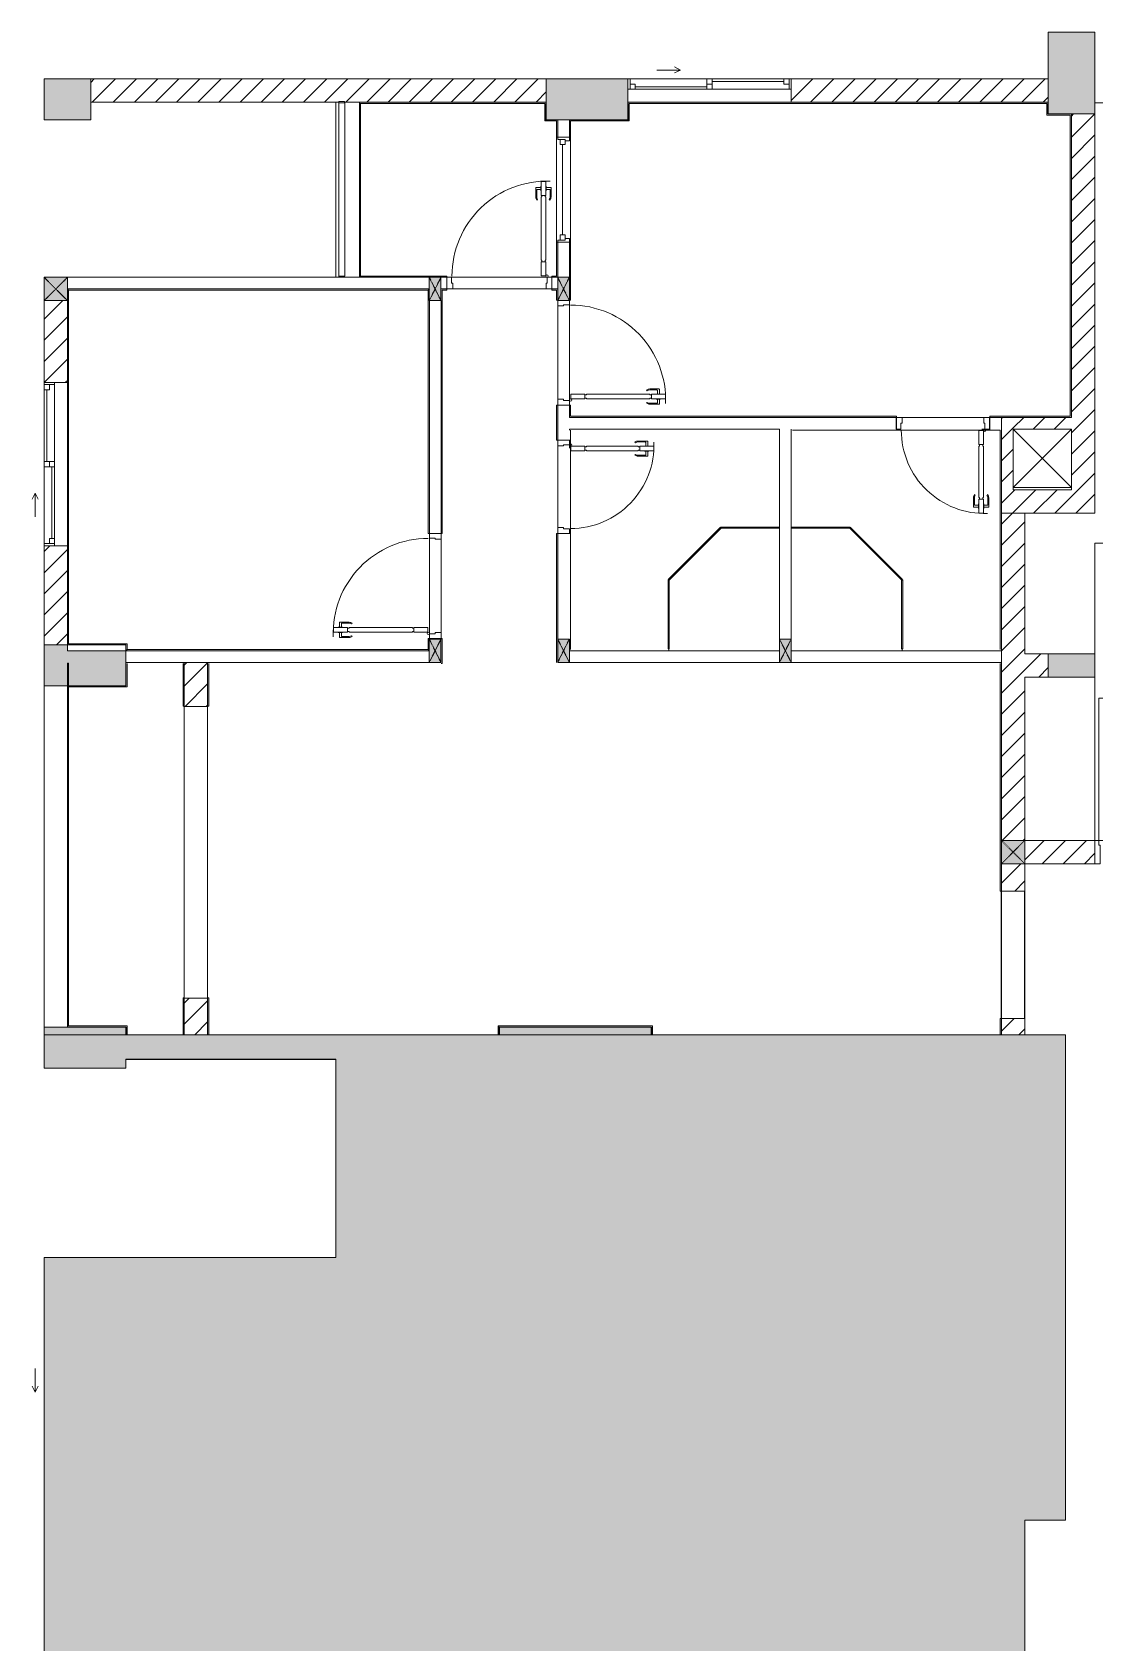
# Model space of a CAD drawing. Header units: millimetres. Extents: x 31444 to 224909, y 392 to 78637.
# Drawn here: x 131106 to 140207, y 64837 to 78637 of the extents above; entities that cross this region are included whole.
import ezdxf

# ---------------------------------------------------------------- set-up
doc = ezdxf.new("R2010")
doc.units = ezdxf.units.MM
doc.linetypes.add('IMPORT-Dash _2_', pattern=[6, 3, -3])
for name, color, linetype, lineweight in [('0-2', 130, 'Continuous', 9), ('A-DETL-GENF-6', 20, 'Continuous', 9), ('A-DETL-GENF-7', 130, 'Continuous', 9), ('A-DETL-THIN-3', 151, 'Continuous', 9), ('A-DOOR-2', 130, 'Continuous', 9), ('A-DOOR-FRAM-2', 130, 'Continuous', 9), ('A-FLOR-1', 130, 'Continuous', 9), ('A-FLOR-HRAL-5', 130, 'Continuous', 9), ('A-GLAZ-6', 130, 'Continuous', 9), ('A-GLAZ-CURT-4', 130, 'Continuous', 9), ('A-WALL-1', 130, 'Continuous', 9), ('A-WALL-PATT-3', 130, 'Continuous', 9), ('A_1404_dwg-1', 130, 'Continuous', 9), ('I-WALL', 130, 'Continuous', 9), ('I-WALL-1', 130, 'Continuous', 9), ('S-COLS-1', 130, 'Continuous', 9), ('S-COLS-11', 130, 'IMPORT-Dash _2_', 9), ('S-COLS-2', 130, 'Continuous', 9), ('S-COLS-4', 130, 'Continuous', 9), ('S-COLS-HDLN-2', 130, 'IMPORT-Dash _2_', 9)]:
    doc.layers.add(name, color=color, linetype=linetype, lineweight=lineweight)
pattern_1 = [(45, (0, 0), (-90.50967, 90.50967), [])]

# ---------------------------------------------------------------- blocks, each defined once
blk = doc.blocks.new('A_1404_dwg_NCV_TKTC_KET CAU_rvt-1-TKTC_MB HOÀN THIỆN SÀN TẦNG 3-4-4819833-KeyPlan-CH3')
at = {"layer": 'S-COLS-1'}
for points in [[(42443, 77937), (42653, 77937), (42653, 78637), (42253, 78637), (42253, 77937)], [(33653, 77887), (34053, 77887), (34053, 78237), (33653, 78237), (33653, 78037)], [(37953, 77887), (38653, 77887), (38653, 78237), (37953, 78237), (37953, 78027)], [(34353, 73037), (34353, 73337), (33853, 73337), (33848, 73387), (33653, 73387), (33653, 73037), (33853, 73037), (33853, 73232), (33863, 73232), (33863, 73037), (34104, 73037)], [(42403, 73112), (42653, 73112), (42653, 73312), (42253, 73312), (42253, 73112), (42401, 73112)], [(33653, 70045), (34353, 70047), (34353, 70112), (33653, 70112)], [(37553, 70045), (38853, 70047), (38853, 70112), (37553, 70112), (37553, 70047)]]:
    blk.add_hatch(color=256, dxfattribs=at).paths.add_polyline_path(points)
at = {"layer": 'A-FLOR-1'}
for p, q in [((36152, 78037), (36152, 76537)), ((42653, 78033), (45953, 78033)), ((42453, 74737), (41953, 74737)), ((42653, 73112), (42653, 71712)), ((34353, 69835), (36152, 69835))]:
    blk.add_line(p, q, dxfattribs=at)
at = {"layer": 'A-FLOR-1', "flags": 128}
blk.add_lwpolyline([(44403, 74259), (42653, 74259), (42653, 73312)], dxfattribs=at)
at = {"layer": 'S-COLS-2'}
for p, q in [((38853, 70045), (38853, 70112)), ((34353, 69762), (34353, 69837))]:
    blk.add_line(p, q, dxfattribs=at)
at = {"layer": 'S-COLS-2', "flags": 128}
for points in [[(42453, 77937), (42653, 77937), (42653, 78637), (42253, 78637), (42253, 78037)], [(38653, 78237), (37953, 78237), (37953, 77887)], [(33853, 73387), (33653, 73387), (33653, 73037), (33853, 73037)], [(33853, 70112), (33653, 70112), (33653, 70045)]]:
    blk.add_lwpolyline(points, dxfattribs=at)
for points in [[(33653, 78237), (33653, 77887), (34053, 77887), (34053, 78237)], [(42253, 73312), (42253, 73112), (42653, 73112), (42653, 73312)]]:
    blk.add_lwpolyline(points, close=True, dxfattribs=at)
blk = doc.blocks.new('A_1404_dwg_DOOR_CW_01 CANH MO-PANEL KINH - DIW_01-900x2200-CỬA GỖ VÂN LAMINATE-V102-TKTC_MB HOÀN THIỆN SÀN TẦNG 3-4-4819911-KeyPlan-CH3')
at = {"layer": 'A-DETL-GENF-7'}
for p, q in [((38814, 75572), (38818, 75565)), ((38840, 75580), (38919, 75580)), ((38902, 75572), (38840, 75572)), ((38906, 75537), (38906, 75568)), ((38906, 75493), (38906, 75462)), ((38923, 75537), (38923, 75576)), ((38923, 75493), (38923, 75454)), ((38814, 75458), (38818, 75465)), ((38902, 75458), (38840, 75458)), ((38840, 75450), (38919, 75450))]:
    blk.add_line(p, q, dxfattribs=at)
at = {"layer": 'A-DETL-GENF-7', "flags": 128}
for points in [[(38285, 75535), (38285, 75495), (38165, 75495), (38165, 75535)], [(38299, 75529), (38299, 75535), (38841, 75535), (38841, 75529), (38855, 75529), (38855, 75501), (38841, 75501), (38841, 75495), (38299, 75495), (38299, 75501), (38285, 75501), (38285, 75529)], [(38975, 75495), (38975, 75535), (38855, 75535), (38855, 75495)], [(38895, 75537), (38895, 75535), (38934, 75535), (38934, 75537)], [(38895, 75493), (38895, 75495), (38934, 75495), (38934, 75493)]]:
    blk.add_lwpolyline(points, close=True, dxfattribs=at)
at = {"layer": 'A-DETL-GENF-7'}
blk.add_circle((38163, 75485), 10, dxfattribs=at)
for centre, radius, start, end in [((38163, 75485), 814, 358, 90), ((38840, 75535), 45, 90, 125), ((38840, 75535), 37, 90, 125), ((38902, 75568), 4, 0, 90), ((38919, 75576), 4, 0, 90), ((38840, 75495), 45, 235, 270), ((38840, 75495), 37, 235, 270), ((38902, 75462), 4, 270, 0), ((38919, 75454), 4, 270, 0)]:
    blk.add_arc(centre, radius, start, end, dxfattribs=at)
at = {"layer": 'A-DOOR-2'}
blk.add_line((38153, 75485), (38153, 75510), dxfattribs=at)
at = {"layer": 'A-DOOR-2', "flags": 128}
blk.add_lwpolyline([(38153, 76337), (38153, 76302), (38103, 76302), (38103, 76292), (38053, 76292), (38053, 76337)], dxfattribs=at)
blk.add_lwpolyline([(38053, 75492), (38103, 75492), (38103, 75482), (38153, 75482), (38153, 75442), (38053, 75442)], close=True, dxfattribs=at)
blk = doc.blocks.new('A_1404_dwg_DOOR_CW_01 CANH MO-PANEL KINH - DIG_02-800x2200-CỬA NHÔM KÍNH-V57-TKTC_MB HOÀN THIỆN SÀN TẦNG 3-4-4819848-KeyPlan-CH3')
at = {"layer": 'A-DETL-GENF-7'}
for p, q in [((112414, 58419), (112418, 58413)), ((112440, 58427), (112519, 58427)), ((112502, 58419), (112440, 58419)), ((112506, 58384), (112506, 58415)), ((112523, 58384), (112523, 58423)), ((112414, 58305), (112418, 58312)), ((112502, 58305), (112440, 58305)), ((112440, 58297), (112519, 58297)), ((112506, 58340), (112506, 58309)), ((112523, 58340), (112523, 58301))]:
    blk.add_line(p, q, dxfattribs=at)
at = {"layer": 'A-DETL-GENF-7', "flags": 128}
for points in [[(111985, 58342), (111985, 58382), (111865, 58382), (111865, 58342)], [(111999, 58348), (111999, 58342), (112441, 58342), (112441, 58348), (112455, 58348), (112455, 58376), (112441, 58376), (112441, 58382), (111999, 58382), (111999, 58376), (111985, 58376), (111985, 58348)], [(112575, 58382), (112575, 58342), (112455, 58342), (112455, 58382)], [(112495, 58384), (112495, 58382), (112534, 58382), (112534, 58384)], [(112495, 58340), (112495, 58342), (112534, 58342), (112534, 58340)]]:
    blk.add_lwpolyline(points, close=True, dxfattribs=at)
at = {"layer": 'A-DETL-GENF-7'}
blk.add_circle((111863, 58392), 10, dxfattribs=at)
for centre, radius, start, end in [((111863, 58392), 714, 270, 2), ((112440, 58382), 45, 90, 125), ((112440, 58382), 37, 90, 125), ((112502, 58415), 4, 0, 90), ((112519, 58423), 4, 0, 90), ((112440, 58342), 45, 235, 270), ((112440, 58342), 37, 235, 270), ((112502, 58309), 4, 270, 0), ((112519, 58301), 4, 270, 0)]:
    blk.add_arc(centre, radius, start, end, dxfattribs=at)
at = {"layer": 'A-DOOR-2'}
blk.add_line((111853, 58392), (111853, 58367), dxfattribs=at)
at = {"layer": 'A-DOOR-2', "flags": 128}
for points in [[(111753, 58435), (111753, 58385), (111803, 58385), (111803, 58395), (111853, 58395), (111853, 58435)], [(111753, 57685), (111753, 57635), (111853, 57635), (111853, 57675), (111803, 57675), (111803, 57685)]]:
    blk.add_lwpolyline(points, close=True, dxfattribs=at)
blk = doc.blocks.new('A_1404_dwg_DOOR_CW_01 CANH MO-PANEL KINH - DIW_01-900x2200-CỬA GỖ VÂN LAMINATE-553393-TKTC_MB HOÀN THIỆN SÀN TẦNG 3-4-4819840-KeyPlan-CH3')
at = {"layer": 'A-DETL-GENF-7'}
for p, q in [((46582, 38482), (46582, 38521)), ((46666, 38525), (46586, 38525)), ((46599, 38482), (46599, 38513)), ((46603, 38517), (46666, 38517)), ((46691, 38517), (46687, 38511)), ((46582, 38438), (46582, 38399)), ((46666, 38395), (46586, 38395)), ((46599, 38438), (46599, 38407)), ((46603, 38403), (46666, 38403)), ((46691, 38404), (46687, 38410))]:
    blk.add_line(p, q, dxfattribs=at)
at = {"layer": 'A-DETL-GENF-7', "flags": 128}
for points in [[(46531, 38440), (46531, 38480), (46651, 38480), (46651, 38440)], [(46610, 38482), (46610, 38480), (46571, 38480), (46571, 38482)], [(46610, 38438), (46610, 38440), (46571, 38440), (46571, 38438)], [(47207, 38474), (47207, 38480), (46665, 38480), (46665, 38474), (46651, 38474), (46651, 38446), (46665, 38446), (46665, 38440), (47207, 38440), (47207, 38446), (47221, 38446), (47221, 38474)], [(47221, 38480), (47221, 38440), (47341, 38440), (47341, 38480)]]:
    blk.add_lwpolyline(points, close=True, dxfattribs=at)
at = {"layer": 'A-DETL-GENF-7'}
blk.add_circle((47343, 38430), 10, dxfattribs=at)
for centre, radius, start, end in [((47343, 38430), 814, 90, 182), ((46586, 38521), 4, 90, 180), ((46603, 38513), 4, 90, 180), ((46666, 38480), 45, 55, 90), ((46666, 38480), 37, 55, 90), ((46586, 38399), 4, 180, 270), ((46603, 38407), 4, 180, 270), ((46666, 38440), 37, 270, 305), ((46666, 38440), 45, 270, 305)]:
    blk.add_arc(centre, radius, start, end, dxfattribs=at)
at = {"layer": 'A-DOOR-2'}
blk.add_line((47353, 38430), (47353, 38455), dxfattribs=at)
at = {"layer": 'A-DOOR-2', "flags": 128}
for points in [[(47453, 39237), (47453, 39287), (47353, 39287), (47353, 39247), (47403, 39247), (47403, 39237)], [(47453, 38387), (47453, 38437), (47403, 38437), (47403, 38427), (47353, 38427), (47353, 38387)]]:
    blk.add_lwpolyline(points, close=True, dxfattribs=at)
blk = doc.blocks.new('A_1404_dwg_M_Fixed - 900 x 1400-901190-TKTC_MB HOÀN THIỆN SÀN TẦNG 3-4-4819850-KeyPlan-CH3')
at = {"layer": 'A-GLAZ-6'}
blk.add_line((111794, 60598), (111794, 61372), dxfattribs=at)
at = {"layer": 'A-GLAZ-6', "flags": 128}
for points in [[(111772, 61416), (111772, 61372), (111816, 61372), (111816, 61416), (111753, 61416), (111753, 61434)], [(111816, 61403), (111853, 61403), (111853, 61435)], [(111753, 60535), (111753, 60554), (111816, 60554), (111816, 60598), (111772, 60598), (111772, 60554)], [(111816, 60567), (111853, 60567), (111853, 60535)]]:
    blk.add_lwpolyline(points, dxfattribs=at)
blk = doc.blocks.new('A_1404_dwg_Railing - 50 x 10mm-901205-TKTC_MB HOÀN THIỆN SÀN TẦNG 3-4-4819861-KeyPlan-CH3')
at = {"layer": 'A-FLOR-HRAL-5', "flags": 128}
blk.add_lwpolyline([(107527, 61567), (107477, 61567), (107477, 61557), (107527, 61557)], close=True, dxfattribs=at)
blk = doc.blocks.new('A_1404_dwg_Railing - Railing-942457-TKTC_MB HOÀN THIỆN SÀN TẦNG 3-4-4819912-KeyPlan-CH3')
at = {"layer": 'A-FLOR-HRAL-5'}
for p, q in [((36178, 78032), (36178, 76547)), ((36228, 76547), (36228, 78032))]:
    blk.add_line(p, q, dxfattribs=at)
for p in [(-71300, 16475), (-71300, 14980)]:
    blk.add_blockref('A_1404_dwg_Railing - 50 x 10mm-901205-TKTC_MB HOÀN THIỆN SÀN TẦNG 3-4-4819861-KeyPlan-CH3', p)
blk = doc.blocks.new('A_1404_dwg_System Panel - Glazed-901210-TKTC_MB HOÀN THIỆN SÀN TẦNG 3-4-4819895-KeyPlan-CH3')
at = {"layer": 'A-GLAZ-CURT-4'}
blk.add_hatch(color=256, dxfattribs=at).paths.add_polyline_path([(39008, 48549), (39003, 49140), (38998, 49140), (38999, 48549)])
blk.add_line((39008, 48549), (39008, 49138), dxfattribs=at)
at = {"layer": 'A-GLAZ-CURT-4', "flags": 128}
blk.add_lwpolyline([(38998, 49140), (38998, 48549), (39008, 48549)], dxfattribs=at)
blk = doc.blocks.new('A_1404_dwg_System Panel - Glazed-901211-TKTC_MB HOÀN THIỆN SÀN TẦNG 3-4-4819896-KeyPlan-CH3')
at = {"layer": 'A-GLAZ-CURT-4'}
blk.add_hatch(color=256, dxfattribs=at).paths.add_polyline_path([(39008, 49138), (39450, 49587), (39447, 49591), (39003, 49140), (39008, 49140)])
blk.add_line((39006, 49136), (39452, 49582), dxfattribs=at)
at = {"layer": 'A-GLAZ-CURT-4', "flags": 128}
blk.add_lwpolyline([(39447, 49591), (38999, 49143), (39006, 49136)], dxfattribs=at)
blk = doc.blocks.new('A_1404_dwg_System Panel - Glazed-901212-TKTC_MB HOÀN THIỆN SÀN TẦNG 3-4-4819897-KeyPlan-CH3')
at = {"layer": 'A-GLAZ-CURT-4'}
blk.add_hatch(color=256, dxfattribs=at).paths.add_polyline_path([(39454, 49582), (39953, 49582), (39953, 49592), (39450, 49587), (39452, 49582)])
at = {"layer": 'A-GLAZ-CURT-4', "flags": 128}
blk.add_lwpolyline([(39450, 49582), (39953, 49582), (39953, 49592), (39450, 49592)], close=True, dxfattribs=at)
blk = doc.blocks.new('A_1404_dwg_G1_SOF - BO TRU - 100x200-745959-TKTC_MB HOÀN THIỆN SÀN TẦNG 3-4-4819847-KeyPlan-CH3')
at = {"layer": 'S-COLS-1'}
blk.add_hatch(color=256, dxfattribs=at).paths.add_polyline_path([(111053, 40037), (111053, 40237), (110953, 40237), (110953, 40037)])
at = {"layer": 'S-COLS-1', "flags": 128}
blk.add_lwpolyline([(110953, 40037), (111053, 40037), (111053, 40237), (110953, 40237)], close=True, dxfattribs=at)
at = {"layer": 'S-COLS-HDLN-2'}
for p, q in [((110953, 40037), (111053, 40237)), ((111053, 40037), (110953, 40237))]:
    blk.add_line(p, q, dxfattribs=at)
blk = doc.blocks.new('A_1404_dwg_DOOR_CW_01 CANH MO-PANEL KINH - DIG_01-900x2200-CỬA NHÔM KÍNH-901215-TKTC_MB HOÀN THIỆN SÀN TẦNG 3-4-4819898-KeyPlan-CH3')
at = {"layer": 'A-DETL-GENF-7'}
for p, q in [((37865, 52424), (37865, 52503)), ((37908, 52507), (37869, 52507)), ((37873, 52486), (37873, 52424)), ((37908, 52490), (37877, 52490)), ((37952, 52507), (37991, 52507)), ((37952, 52490), (37983, 52490)), ((37987, 52486), (37987, 52424)), ((37995, 52424), (37995, 52503)), ((37873, 52398), (37879, 52403)), ((37986, 52398), (37980, 52403))]:
    blk.add_line(p, q, dxfattribs=at)
at = {"layer": 'A-DETL-GENF-7', "flags": 128}
for points in [[(37908, 52479), (37910, 52479), (37910, 52519), (37908, 52519)], [(37950, 52559), (37910, 52559), (37910, 52439), (37950, 52439)], [(37952, 52479), (37950, 52479), (37950, 52519), (37952, 52519)], [(37916, 51883), (37910, 51883), (37910, 52425), (37916, 52425), (37916, 52439), (37944, 52439), (37944, 52425), (37950, 52425), (37950, 51883), (37944, 51883), (37944, 51869), (37916, 51869)], [(37910, 51869), (37950, 51869), (37950, 51749), (37910, 51749)]]:
    blk.add_lwpolyline(points, close=True, dxfattribs=at)
at = {"layer": 'A-DETL-GENF-7'}
blk.add_circle((37960, 51747), 10, dxfattribs=at)
for centre, radius, start, end in [((37960, 51747), 814, 88, 180), ((37869, 52503), 4, 90, 180), ((37877, 52486), 4, 90, 180), ((37983, 52486), 4, 0, 90), ((37991, 52503), 4, 0, 90), ((37910, 52424), 45, 180, 215), ((37910, 52424), 37, 180, 215), ((37950, 52424), 37, 325, 0), ((37950, 52424), 45, 325, 0)]:
    blk.add_arc(centre, radius, start, end, dxfattribs=at)
at = {"layer": 'A-DOOR-2'}
blk.add_line((37960, 51737), (37935, 51737), dxfattribs=at)
at = {"layer": 'A-DOOR-2', "flags": 128}
for points in [[(37103, 51637), (37103, 51737), (37143, 51737), (37143, 51687), (37153, 51687), (37153, 51637)], [(37953, 51637), (37953, 51687), (37963, 51687), (37963, 51737), (38003, 51737), (38003, 51637)]]:
    blk.add_lwpolyline(points, close=True, dxfattribs=at)
blk = doc.blocks.new('A_1404_dwg_System Panel - Glazed-901217-TKTC_MB HOÀN THIỆN SÀN TẦNG 3-4-4819899-KeyPlan-CH3')
at = {"layer": 'A-GLAZ-CURT-4'}
blk.add_hatch(color=256, dxfattribs=at).paths.add_polyline_path([(40555, 49582), (40551, 49592), (40053, 49592), (40053, 49582), (40553, 49582)])
at = {"layer": 'A-GLAZ-CURT-4', "flags": 128}
blk.add_lwpolyline([(40555, 49592), (40053, 49592), (40053, 49582), (40553, 49582)], dxfattribs=at)
blk = doc.blocks.new('A_1404_dwg_System Panel - Glazed-901218-TKTC_MB HOÀN THIỆN SÀN TẦNG 3-4-4819900-KeyPlan-CH3')
at = {"layer": 'A-GLAZ-CURT-4'}
blk.add_hatch(color=256, dxfattribs=at).paths.add_polyline_path([(40998, 48549), (41008, 48549), (41003, 49140), (40998, 49136)])
blk.add_line((41008, 48549), (41008, 49140), dxfattribs=at)
at = {"layer": 'A-GLAZ-CURT-4', "flags": 128}
blk.add_lwpolyline([(40998, 49138), (40998, 48549), (41008, 48549)], dxfattribs=at)
blk = doc.blocks.new('A_1404_dwg_System Panel - Glazed-901219-TKTC_MB HOÀN THIỆN SÀN TẦNG 3-4-4819901-KeyPlan-CH3')
at = {"layer": 'A-GLAZ-CURT-4'}
blk.add_hatch(color=256, dxfattribs=at).paths.add_polyline_path([(40998, 49138), (41003, 49140), (41006, 49143), (40555, 49587), (40555, 49580), (40677, 49458)])
at = {"layer": 'A-GLAZ-CURT-4', "flags": 128}
blk.add_lwpolyline([(41006, 49143), (40558, 49591), (40551, 49584), (40999, 49136)], close=True, dxfattribs=at)
blk = doc.blocks.new('A_1404_dwg_Railing - Railing-910893-TKTC_MB HOÀN THIỆN SÀN TẦNG 3-4-4819922-KeyPlan-CH3')
at = {"layer": 'A-FLOR-HRAL-5'}
for p, q in [((33853, 76427), (33853, 76437)), ((34363, 73347), (34363, 73387))]:
    blk.add_line(p, q, dxfattribs=at)
at = {"layer": 'A-FLOR-HRAL-5', "flags": 128}
for points in [[(33853, 76437), (33863, 76427), (36943, 76427)], [(36953, 76437), (36943, 76427), (36943, 74343), (36953, 74343)], [(36942, 73347), (36942, 73443), (36952, 73443), (36952, 73337), (36942, 73347), (34363, 73347), (34353, 73337), (34353, 73387)]]:
    blk.add_lwpolyline(points, dxfattribs=at)
blk = doc.blocks.new('A_1404_dwg_NCV_TKTC_TANG 3 - 4_rvt-1-TKTC_MB HOÀN THIỆN SÀN TẦNG 3-4-4819943-KeyPlan-CH3')
at = {"layer": 'A-WALL-PATT-3'}
for points in [[(37943, 78027), (37953, 78027), (37953, 78037), (36353, 78035), (36353, 78027), (36368, 78027)], [(37943, 77887), (37953, 77887), (37953, 78027), (37943, 78027)], [(41853, 78027), (42253, 78027), (42253, 78037), (38653, 78037), (38653, 78027), (41753, 78027)], [(38663, 77877), (38663, 78027), (38653, 78027), (38653, 77877)], [(42253, 77937), (42253, 78027), (42243, 78027), (42243, 77937)], [(38043, 77877), (38043, 77887), (37943, 77887), (37943, 77877), (37953, 77877)], [(38163, 77877), (38653, 77877), (38653, 77887), (38153, 77887), (38153, 77877)], [(42443, 77927), (42443, 77937), (42243, 77937), (42243, 77927), (42253, 77927)], [(42453, 75347), (42453, 77937), (42443, 77937), (42443, 75347)], [(34353, 73387), (34363, 73387), (34363, 73397), (33863, 73397), (33863, 73387)], [(34353, 73027), (34363, 73027), (34363, 73227), (34353, 73227), (34353, 73037)], [(33863, 73027), (34353, 73027), (34353, 73037), (33863, 73037)], [(34363, 70112), (34363, 70122), (33853, 70122), (33853, 70112), (34353, 70112)], [(34353, 70047), (34363, 70047), (34363, 70112), (34353, 70112)], [(37553, 70047), (37553, 70047), (37553, 70122), (37543, 70122), (37543, 70047), (37553, 70047)], [(38853, 70112), (38863, 70112), (38863, 70122), (37553, 70122), (37553, 70112), (38077, 70112)], [(38853, 70045), (38863, 70047), (38863, 70112), (38853, 70112), (38853, 70047)], [(34843, 70045), (34843, 70047), (34363, 70045)]]:
    blk.add_hatch(color=256, dxfattribs=at).paths.add_polyline_path(points)
h = blk.add_hatch(color=256, dxfattribs=at)
h.paths.add_polyline_path([(38053, 76547), (38053, 76837), (38043, 76837), (38043, 76547)])
h.paths.add_polyline_path([(38053, 77737), (38053, 77887), (38043, 77887), (38043, 77737)])
h = blk.add_hatch(color=256, dxfattribs=at)
h.paths.add_polyline_path([(38153, 75347), (38163, 75347), (38163, 75442), (38153, 75442)])
h.paths.add_polyline_path([(38163, 76342), (38163, 76837), (38153, 76837), (38153, 76342)])
h.paths.add_polyline_path([(38153, 77737), (38163, 77741), (38163, 77877), (38153, 77877), (38153, 77741)])
h = blk.add_hatch(color=256, dxfattribs=at)
h.paths.add_polyline_path([(38003, 76537), (38053, 76537), (38053, 76547), (38003, 76547)])
h.paths.add_polyline_path([(36353, 76537), (37103, 76537), (37103, 76547), (36353, 76547)])
h = blk.add_hatch(color=256, dxfattribs=at)
h.paths.add_polyline_path([(33853, 73387), (33863, 73387), (33863, 74235), (33853, 74235), (33853, 73397)])
h.paths.add_polyline_path([(33853, 75635), (33863, 75635), (33863, 76427), (33853, 76427), (33853, 76337)])
h = blk.add_hatch(color=256, dxfattribs=at)
h.paths.add_polyline_path([(37063, 73227), (37063, 73443), (37053, 73443), (37053, 73227)])
h.paths.add_polyline_path([(37063, 74343), (37063, 76437), (37053, 76437), (37053, 74343)])
h = blk.add_hatch(color=256, dxfattribs=at)
h.paths.add_polyline_path([(38003, 76427), (38043, 76427), (38043, 76437), (38003, 76437)])
h.paths.add_polyline_path([(37063, 76427), (37103, 76427), (37103, 76437), (37063, 76437)])
h = blk.add_hatch(color=256, dxfattribs=at)
h.paths.add_polyline_path([(38043, 73237), (38053, 73237), (38053, 74342), (38043, 74342), (38043, 73437)])
h.paths.add_polyline_path([(38053, 75142), (38053, 75442), (38043, 75442), (38043, 75142)])
h.paths.add_polyline_path([(38053, 76342), (38053, 76437), (38043, 76437), (38043, 76342)])
h = blk.add_hatch(color=256, dxfattribs=at)
h.paths.add_polyline_path([(41953, 75337), (42453, 75337), (42453, 75347), (41753, 75347), (41753, 75337), (41853, 75337)])
h.paths.add_polyline_path([(40053, 75337), (40953, 75337), (40953, 75347), (38153, 75347), (38153, 75337), (39410, 75337)])
h = blk.add_hatch(color=256, dxfattribs=at)
h.paths.add_polyline_path([(34853, 70045), (34853, 70362), (34843, 70360), (34843, 70045), (34852, 70045)])
h.paths.add_polyline_path([(34853, 72862), (34853, 73227), (34843, 73227), (34843, 72862)])
h = blk.add_hatch(color=256, dxfattribs=at)
h.paths.add_polyline_path([(35053, 70047), (35063, 70047), (35063, 70362), (35053, 70360)])
h.paths.add_polyline_path([(35063, 72862), (35063, 73227), (35053, 73227), (35053, 72862)])
h = blk.add_hatch(color=256, dxfattribs=at)
h.paths.add_polyline_path([(41853, 70045), (41853, 70187), (41843, 70187), (41843, 70045), (41852, 70045)])
h.paths.add_polyline_path([(41852, 71277), (41853, 71277), (41851, 73237), (41843, 73237), (41843, 71277)])
at = {"layer": 'A-FLOR-1'}
for p, q in [((37953, 76437), (37153, 76437)), ((38053, 75492), (38053, 76292)), ((38153, 76302), (38153, 75482)), ((41003, 75337), (41703, 75337)), ((38053, 74392), (38053, 75092)), ((39452, 74387), (39953, 74387)), ((40053, 74387), (40553, 74387)), ((36953, 73483), (36953, 74303)), ((37053, 74293), (37053, 73493)), ((39003, 73337), (39003, 73354)), ((41003, 73354), (41003, 73337)), ((34353, 73237), (34353, 73227)), ((34853, 73227), (34853, 73237)), ((35053, 73237), (35053, 73227)), ((41852, 71277), (41852, 70187)), ((34853, 70360), (35053, 70360))]:
    blk.add_line(p, q, dxfattribs=at)
at = {"layer": 'A-FLOR-1', "flags": 128}
for points in [[(33853, 73387), (33853, 73337), (34353, 73337)], [(34853, 70362), (34853, 72860), (34853, 72862)], [(35053, 72862), (35053, 70362), (35053, 72860), (34853, 72860)]]:
    blk.add_lwpolyline(points, dxfattribs=at)
blk.add_lwpolyline([(42052, 71277), (42052, 70187), (41853, 70187), (41853, 71277)], close=True, dxfattribs=at)
at = {"layer": 'A-WALL-1'}
for p, q in [((36228, 78037), (36353, 78037)), ((36353, 78027), (36353, 76547)), ((38053, 77887), (38053, 77737)), ((38153, 77737), (38153, 77877)), ((38053, 77737), (38153, 77737)), ((38153, 76837), (38053, 76837)), ((38053, 76837), (38053, 76547)), ((38153, 76537), (38153, 76837)), ((33853, 76537), (33853, 76437)), ((36178, 76537), (33853, 76537)), ((36953, 76537), (36228, 76537)), ((37103, 76537), (37053, 76537)), ((37103, 76437), (37103, 76537)), ((37143, 76537), (37963, 76537)), ((38003, 76537), (38003, 76437)), ((38053, 76537), (38003, 76537)), ((38053, 76547), (38053, 76537)), ((33853, 76437), (36953, 76437)), ((36953, 76337), (36953, 74343)), ((37053, 76437), (37063, 76437)), ((37053, 74343), (37053, 76337)), ((37063, 76437), (37103, 76437)), ((37953, 76437), (37153, 76437)), ((38003, 76437), (38043, 76437)), ((38043, 76437), (38053, 76437)), ((38053, 75492), (38053, 76292)), ((38153, 76302), (38153, 75482)), ((38153, 75442), (38053, 75442)), ((38053, 75442), (38053, 75142)), ((38153, 75347), (38153, 75442)), ((40953, 75337), (40053, 75337)), ((40053, 74397), (40053, 75237)), ((40953, 75237), (40953, 75337)), ((41003, 75337), (41703, 75337)), ((41753, 75337), (41753, 75237)), ((41853, 75337), (41753, 75337)), ((41853, 75237), (41853, 75337)), ((38053, 75142), (38153, 75142)), ((38053, 74392), (38053, 75092)), ((39953, 74397), (39953, 74387)), ((39953, 74387), (39953, 73437)), ((40053, 74387), (40053, 74397)), ((40053, 73437), (40053, 74387)), ((36953, 74343), (37053, 74343)), ((36953, 73483), (36953, 74303)), ((37053, 74293), (37053, 73493)), ((38153, 74342), (38053, 74342)), ((38053, 74342), (38053, 73437)), ((37053, 73443), (36953, 73443)), ((36953, 73443), (36953, 73437)), ((37053, 73437), (37053, 73443)), ((39953, 73337), (38153, 73337)), ((38153, 73237), (39953, 73237))]:
    blk.add_line(p, q, dxfattribs=at)
at = {"layer": 'A-WALL-1', "flags": 128}
for points in [[(36153, 76537), (36153, 78037), (36178, 78037)], [(38153, 77877), (38153, 77887), (38053, 77887)], [(40053, 75337), (38153, 75337), (38153, 75347)], [(38153, 75227), (38153, 75237), (39953, 75237), (39953, 74397)], [(36953, 73337), (34353, 73337), (34353, 73237), (36953, 73237)], [(40053, 73237), (41853, 73237), (41853, 73337), (40053, 73337)]]:
    blk.add_lwpolyline(points, dxfattribs=at)
at = {"layer": 'I-WALL'}
for p, q in [((36363, 78027), (36363, 76547)), ((38053, 77737), (38053, 77887)), ((38153, 77877), (38153, 77737)), ((38043, 76837), (38043, 77737)), ((38163, 77737), (38163, 76837)), ((38053, 76547), (38053, 76837)), ((38153, 76837), (38153, 76537)), ((37053, 76537), (37103, 76537)), ((38003, 76537), (38053, 76537)), ((37053, 76337), (37053, 74343)), ((37103, 76437), (37063, 76437)), ((38043, 76437), (38003, 76437)), ((33853, 74235), (33853, 75635)), ((33863, 75635), (33863, 74235)), ((38053, 75142), (38053, 75442)), ((38153, 75442), (38153, 75347)), ((40053, 75337), (40953, 75337)), ((41753, 75227), (40953, 75227)), ((41753, 75337), (41853, 75337)), ((38163, 75142), (38163, 74342)), ((38053, 73437), (38053, 74342)), ((37053, 73443), (37053, 73437)), ((33863, 73027), (33863, 70122))]:
    blk.add_line(p, q, dxfattribs=at)
at = {"layer": 'I-WALL', "flags": 128}
blk.add_lwpolyline([(33853, 70122), (33853, 73232), (33863, 73232), (33863, 73037)], dxfattribs=at)
at = {"layer": 'I-WALL-1'}
for p, q in [((38053, 76537), (38053, 76547)), ((33853, 76427), (33853, 76337)), ((37063, 76437), (37053, 76437)), ((38053, 76437), (38043, 76437)), ((40053, 75237), (40053, 75227)), ((38153, 73337), (38163, 73337))]:
    blk.add_line(p, q, dxfattribs=at)
at = {"layer": 'I-WALL-1', "flags": 128}
for points in [[(38053, 77887), (38043, 77887), (37953, 77887), (37953, 78027), (37953, 78037), (36353, 78037), (36353, 78027), (37943, 78027), (37943, 77887), (37943, 77877), (38043, 77877), (38043, 77737), (38053, 77737)], [(41853, 75337), (42453, 75337), (42453, 75347), (42453, 77937), (42443, 77937), (42253, 77937), (42253, 78027), (42253, 78037), (38653, 78037), (38653, 78027), (38653, 77887), (38153, 77887), (38153, 77877)], [(38153, 77737), (38163, 77737), (38163, 77877), (38653, 77877), (38663, 77877), (38663, 78027), (42243, 78027), (42243, 77937), (42243, 77927), (42443, 77927), (42443, 75347), (41753, 75347), (41753, 75337)], [(38053, 76837), (38043, 76837), (38043, 76547), (38003, 76547), (38003, 76537)], [(38153, 76342), (38163, 76342), (38163, 76837), (38153, 76837)], [(37103, 76537), (37103, 76547), (36353, 76547), (36353, 76537), (36953, 76537)], [(33853, 76337), (33853, 75635), (33863, 75635), (33863, 76427)], [(37053, 74343), (37063, 74343), (37063, 76427), (37103, 76427), (37103, 76437)], [(38003, 76437), (38003, 76427), (38043, 76427), (38043, 76342), (38053, 76342)], [(38053, 75442), (38043, 75442), (38043, 75142), (38053, 75142)], [(40953, 75337), (40953, 75347), (38163, 75347), (38163, 75442), (38153, 75442)], [(38153, 75347), (38153, 75337), (40053, 75337)], [(38153, 75142), (38163, 75142), (38163, 75227)], [(40063, 75227), (40953, 75227), (40953, 75237)], [(41753, 75237), (41753, 75227), (41843, 75227), (41843, 73347)], [(41843, 73337), (41853, 73337), (41853, 75227), (41853, 75237)], [(38053, 74342), (38043, 74342), (38043, 73237)], [(38163, 73347), (38163, 74342), (38153, 74342)], [(34363, 73387), (34363, 73397), (33863, 73397), (33863, 74235), (33853, 74235), (33853, 73387), (33863, 73387), (34353, 73387)], [(37053, 73227), (37063, 73227), (37063, 73443), (37053, 73443)], [(34353, 73227), (34353, 73037), (33863, 73037), (33863, 73027), (34353, 73027), (34363, 73027), (34363, 73227)], [(34843, 73227), (34843, 72862), (34853, 72862), (34853, 73227)], [(35053, 73227), (35053, 72862), (35063, 72862), (35063, 73227)], [(41843, 73227), (41843, 71277), (41853, 71277), (41853, 73237), (41843, 73237)], [(34853, 70045), (34853, 70362), (34843, 70362), (34843, 70047), (34363, 70047), (34363, 70112)], [(38863, 70047), (38863, 70112), (38863, 70122), (37553, 70122), (37543, 70122), (37543, 70047), (35063, 70047), (35063, 70362), (35053, 70362), (35053, 70047)], [(34363, 70112), (34363, 70122), (33853, 70122), (33853, 70112), (34353, 70112), (34353, 70047)], [(37553, 70047), (37553, 70112), (38853, 70112), (38853, 70045)], [(41853, 70045), (41853, 70187), (41843, 70187), (41843, 70047), (38863, 70047)]]:
    blk.add_lwpolyline(points, dxfattribs=at)
for name, p in [('A_1404_dwg_Railing - Railing-942457-TKTC_MB HOÀN THIỆN SÀN TẦNG 3-4-4819912-KeyPlan-CH3', (0, 0)), ('A_1404_dwg_M_Fixed - 900 x 1400-901190-TKTC_MB HOÀN THIỆN SÀN TẦNG 3-4-4819850-KeyPlan-CH3', (-73700, 16302)), ('A_1404_dwg_DOOR_CW_01 CANH MO-PANEL KINH - DIG_01-900x2200-CỬA NHÔM KÍNH-901215-TKTC_MB HOÀN THIỆN SÀN TẦNG 3-4-4819898-KeyPlan-CH3', (0, 24800)), ('A_1404_dwg_Railing - Railing-910893-TKTC_MB HOÀN THIỆN SÀN TẦNG 3-4-4819922-KeyPlan-CH3', (0, 0)), ('A_1404_dwg_DOOR_CW_01 CANH MO-PANEL KINH - DIW_01-900x2200-CỬA GỖ VÂN LAMINATE-V102-TKTC_MB HOÀN THIỆN SÀN TẦNG 3-4-4819911-KeyPlan-CH3', (0, 0)), ('A_1404_dwg_DOOR_CW_01 CANH MO-PANEL KINH - DIG_02-800x2200-CỬA NHÔM KÍNH-V57-TKTC_MB HOÀN THIỆN SÀN TẦNG 3-4-4819848-KeyPlan-CH3', (-73700, 16707)), ('A_1404_dwg_System Panel - Glazed-901211-TKTC_MB HOÀN THIỆN SÀN TẦNG 3-4-4819896-KeyPlan-CH3', (0, 24805)), ('A_1404_dwg_System Panel - Glazed-901212-TKTC_MB HOÀN THIỆN SÀN TẦNG 3-4-4819897-KeyPlan-CH3', (0, 24805)), ('A_1404_dwg_System Panel - Glazed-901217-TKTC_MB HOÀN THIỆN SÀN TẦNG 3-4-4819899-KeyPlan-CH3', (0, 24805)), ('A_1404_dwg_System Panel - Glazed-901219-TKTC_MB HOÀN THIỆN SÀN TẦNG 3-4-4819901-KeyPlan-CH3', (0, 24805)), ('A_1404_dwg_DOOR_CW_01 CANH MO-PANEL KINH - DIW_01-900x2200-CỬA GỖ VÂN LAMINATE-553393-TKTC_MB HOÀN THIỆN SÀN TẦNG 3-4-4819840-KeyPlan-CH3', (-10400, 35056)), ('A_1404_dwg_System Panel - Glazed-901210-TKTC_MB HOÀN THIỆN SÀN TẦNG 3-4-4819895-KeyPlan-CH3', (0, 24805)), ('A_1404_dwg_System Panel - Glazed-901218-TKTC_MB HOÀN THIỆN SÀN TẦNG 3-4-4819900-KeyPlan-CH3', (0, 24805))]:
    blk.add_blockref(name, p)
for name, p, rotation in [('A_1404_dwg_G1_SOF - BO TRU - 100x200-745959-TKTC_MB HOÀN THIỆN SÀN TẦNG 3-4-4819847-KeyPlan-CH3', (148005, 116574), 180), ('A_1404_dwg_G1_SOF - BO TRU - 100x200-745959-TKTC_MB HOÀN THIỆN SÀN TẦNG 3-4-4819847-KeyPlan-CH3', (149105, 116574), 180), ('A_1404_dwg_DOOR_CW_01 CANH MO-PANEL KINH - DIG_02-800x2200-CỬA NHÔM KÍNH-V57-TKTC_MB HOÀN THIỆN SÀN TẦNG 3-4-4819848-KeyPlan-CH3', (-16683, 187090), 270), ('A_1404_dwg_G1_SOF - BO TRU - 100x200-745959-TKTC_MB HOÀN THIỆN SÀN TẦNG 3-4-4819847-KeyPlan-CH3', (148005, 113474), 180), ('A_1404_dwg_G1_SOF - BO TRU - 100x200-745959-TKTC_MB HOÀN THIỆN SÀN TẦNG 3-4-4819847-KeyPlan-CH3', (149105, 113474), 180), ('A_1404_dwg_G1_SOF - BO TRU - 100x200-745959-TKTC_MB HOÀN THIỆN SÀN TẦNG 3-4-4819847-KeyPlan-CH3', (151005, 113474), 180)]:
    blk.add_blockref(name, p, dxfattribs=dict(rotation=rotation))
blk = doc.blocks.new('A_1404_dwg_1_FAMILY RVT - W01-WxH 1400x1400xmm-411185-TKTC_MB HOÀN THIỆN SÀN TẦNG 3-4-4819948-KeyPlan-CH3')
at = {"layer": 'A-GLAZ-6'}
for p, q in [((39104, 78313), (38901, 78313)), ((38672, 78237), (38672, 78148)), ((39330, 78170), (38716, 78170)), ((39375, 78237), (39330, 78237)), ((39330, 78192), (39375, 78192)), ((39989, 78215), (39375, 78215)), ((40053, 78237), (39989, 78237)), ((40034, 78237), (40034, 78148))]:
    blk.add_line(p, q, dxfattribs=at)
at = {"layer": 'A-GLAZ-6', "flags": 128}
for points in [[(39053, 78339), (39104, 78313), (39053, 78288)], [(38653, 78037), (38653, 78237), (40053, 78237), (40053, 78037)], [(39330, 78148), (39330, 78237), (38672, 78237), (38653, 78237)], [(40053, 78148), (40034, 78148), (39375, 78148), (39330, 78148), (38716, 78148), (38653, 78148)], [(38672, 78192), (38716, 78192), (38716, 78148)], [(39375, 78148), (39375, 78237), (39989, 78237), (39989, 78192), (40034, 78192)]]:
    blk.add_lwpolyline(points, dxfattribs=at)
blk = doc.blocks.new('A_1404_dwg_1_FAMILY RVT - W01-WxH 1400x1400xmm-389822-TKTC_MB HOÀN THIỆN SÀN TẦNG 3-4-V114-KeyPlan-CH3')
at = {"layer": 'A-GLAZ-6'}
blk.add_line((33576, 66984), (33576, 67187), dxfattribs=at)
at = {"layer": 'A-GLAZ-6', "flags": 128}
blk.add_lwpolyline([(33551, 67035), (33576, 66984), (33602, 67035)], dxfattribs=at)
blk = doc.blocks.new('A_1404_dwg_G1_SOF - BO TRU - 200x200-3054293-TKTC_MB HOÀN THIỆN SÀN TẦNG 3-4-4819986-KeyPlan-CH3')
at = {"layer": 'S-COLS-11'}
blk.add_hatch(color=256, dxfattribs=at).paths.add_polyline_path([(42053, 71512), (42052, 71712), (41853, 71712), (41853, 71512), (42052, 71512)])
at = {"layer": 'S-COLS-4', "flags": 128}
blk.add_lwpolyline([(42053, 71712), (41853, 71712), (41853, 71512), (42053, 71512)], close=True, dxfattribs=at)
at = {"layer": 'S-COLS-HDLN-2'}
for p, q in [((42053, 71712), (41853, 71512)), ((41853, 71712), (42053, 71512))]:
    blk.add_line(p, q, dxfattribs=at)
blk = doc.blocks.new('A_1404_dwg_G1_SOF - BO TRU - 200x200-V8-TKTC_MB HOÀN THIỆN SÀN TẦNG 3-4-4819987-KeyPlan-CH3')
at = {"layer": 'S-COLS-11'}
blk.add_hatch(color=256, dxfattribs=at).paths.add_polyline_path([(46553, 71512), (46753, 71512), (46753, 71712), (46553, 71712), (46553, 71512)])
at = {"layer": 'S-COLS-4', "flags": 128}
blk.add_lwpolyline([(46753, 71712), (46553, 71712), (46553, 71512), (46753, 71512)], dxfattribs=at)
at = {"layer": 'S-COLS-HDLN-2'}
for p, q in [((46753, 71712), (46553, 71512)), ((46553, 71712), (46753, 71512))]:
    blk.add_line(p, q, dxfattribs=at)
blk = doc.blocks.new('A_1404_dwg_FD_01 - FD_01-1200x2200mm-1787918-TKTC_MB HOÀN THIỆN SÀN TẦNG 3-4-4819968-KeyPlan-CH3')
at = {"layer": 'A-DETL-GENF-7', "flags": 128}
blk.add_lwpolyline([(122123, 36950), (120903, 36950), (120903, 36910), (122123, 36910)], close=True, dxfattribs=at)
at = {"layer": 'A-DETL-GENF-7'}
blk.add_arc((120903, 36950), 1220, 270, 358.1211, dxfattribs=at)
at = {"layer": 'A-DOOR-FRAM-2', "flags": 128}
for points in [[(120863, 36940), (120703, 36940), (120703, 36985), (120903, 36985), (120903, 36950), (120863, 36950)], [(120903, 35730), (120903, 35695), (120703, 35695), (120703, 35740), (120863, 35740), (120863, 35730)]]:
    blk.add_lwpolyline(points, close=True, dxfattribs=at)
blk = doc.blocks.new('A_1404_dwg-4819832-KeyPlan-CH3')
at = {"layer": 'A-WALL-PATT-3'}
h = blk.add_hatch(dxfattribs=at)
h.set_pattern_fill('FP_23', color=256, style=0, pattern_type=2)
h.set_pattern_definition(pattern_1)
h.paths.add_polyline_path([(36228, 78037), (37953, 78042), (37953, 78237), (34053, 78237), (34053, 78037), (36228, 78037)])
h = blk.add_hatch(dxfattribs=at)
h.set_pattern_fill('FP_23', color=256, style=0, pattern_type=2)
h.set_pattern_definition(pattern_1)
h.paths.add_polyline_path([(42253, 78037), (42253, 78237), (40053, 78237), (40053, 78037)])
h = blk.add_hatch(dxfattribs=at)
h.set_pattern_fill('FP_23', color=256, style=0, pattern_type=2)
h.set_pattern_definition(pattern_1)
h.paths.add_polyline_path([(42653, 74717), (42653, 77937), (42453, 77937), (42453, 74717)])
h = blk.add_hatch(dxfattribs=at)
h.set_pattern_fill('FP_23', color=256, style=0, pattern_type=2)
h.set_pattern_definition(pattern_1)
h.paths.add_polyline_path([(33853, 73387), (33853, 74235), (33653, 74235), (33653, 73387)])
h.paths.add_polyline_path([(33853, 75635), (33853, 76337), (33653, 76337), (33653, 75635)])
h = blk.add_hatch(dxfattribs=at)
h.set_pattern_fill('FP_23', color=256, style=0, pattern_type=2)
h.set_pattern_definition(pattern_1)
h.paths.add_polyline_path([(41953, 74517), (41953, 75337), (41853, 75337), (41853, 74517)])
h = blk.add_hatch(dxfattribs=at)
h.set_pattern_fill('FP_23', color=256, style=0, pattern_type=2)
h.set_pattern_definition(pattern_1)
h.paths.add_polyline_path([(41953, 75237), (42453, 75237), (42453, 75337), (41953, 75337)])
h = blk.add_hatch(dxfattribs=at)
h.set_pattern_fill('FP_23', color=256, style=0, pattern_type=2)
h.set_pattern_definition(pattern_1)
h.paths.add_polyline_path([(41953, 74517), (42653, 74517), (42653, 74717), (41953, 74717)])
h = blk.add_hatch(dxfattribs=at)
h.set_pattern_fill('FP_23', color=256, style=0, pattern_type=2)
h.set_pattern_definition(pattern_1)
h.paths.add_polyline_path([(42053, 70045), (42052, 70187), (41853, 70187), (41853, 70045), (42052, 70045)])
h.paths.add_polyline_path([(41853, 71277), (42052, 71277), (42052, 71512), (41853, 71512)])
h.paths.add_polyline_path([(41853, 71712), (42053, 71712), (42053, 74517), (41853, 74517), (41853, 73112)])
h = blk.add_hatch(dxfattribs=at)
h.set_pattern_fill('FP_23', color=256, style=0, pattern_type=2)
h.set_pattern_definition(pattern_1)
h.paths.add_polyline_path([(42253, 73112), (42253, 73312), (42053, 73312), (42053, 73112)])
h = blk.add_hatch(dxfattribs=at)
h.set_pattern_fill('FP_23', color=256, style=0, pattern_type=2)
h.set_pattern_definition(pattern_1)
h.paths.add_polyline_path([(34853, 70045), (35053, 70047), (35053, 70360), (34853, 70360), (34853, 70047)])
h.paths.add_polyline_path([(35053, 72860), (35053, 73237), (34853, 73237), (34853, 72860)])
h = blk.add_hatch(dxfattribs=at)
h.set_pattern_fill('FP_23', color=256, style=0, pattern_type=2)
h.set_pattern_definition(pattern_1)
h.paths.add_polyline_path([(42053, 71512), (42653, 71512), (42653, 71712), (42053, 71712)])
h.paths.add_polyline_path([(44453, 71512), (44653, 71512), (44653, 71712), (43943, 71712), (43943, 71512), (44453, 71512)])
at = {"layer": '0-2', "flags": 128}
blk.add_lwpolyline([(42453, 75237), (41953, 74737), (42453, 74737), (41953, 75237)], dxfattribs=at)
at = {"layer": 'A-FLOR-1'}
for p, q in [((42053, 71277), (42053, 70187)), ((42403, 69837), (42403, 66737))]:
    blk.add_line(p, q, dxfattribs=at)
at = {"layer": 'A-WALL-1'}
for p, q in [((34053, 78237), (34053, 78037)), ((37953, 78237), (34053, 78237)), ((37953, 78037), (37953, 78237)), ((42253, 78237), (40053, 78237)), ((42253, 78037), (42253, 78237)), ((42653, 78237), (42653, 78037)), ((34053, 78037), (36153, 78037)), ((42653, 77937), (42453, 77937)), ((33653, 76337), (33653, 75635)), ((41853, 75337), (41853, 73337)), ((33653, 74235), (33653, 73387)), ((33653, 73387), (33853, 73387)), ((42253, 73112), (42253, 73312)), ((41853, 73237), (41853, 71712)), ((33653, 70112), (33653, 73037)), ((41853, 71512), (41853, 71277)), ((41853, 70187), (41853, 70045)), ((42053, 70045), (42053, 70187)), ((42403, 69837), (42403, 70037)), ((42403, 65887), (42403, 66737))]:
    blk.add_line(p, q, dxfattribs=at)
at = {"layer": 'A-WALL-1', "flags": 128}
for points in [[(41853, 74517), (42653, 74517), (42653, 77937)], [(42253, 73312), (42053, 73312), (42053, 74517)], [(42053, 71277), (42053, 71512), (42653, 71512), (42653, 71712), (42053, 71712), (42053, 73112), (42253, 73112)]]:
    blk.add_lwpolyline(points, dxfattribs=at)
blk.add_lwpolyline([(41953, 74717), (41953, 75237), (42453, 75237), (42453, 74717)], close=True, dxfattribs=at)
for name, p in [('A_1404_dwg_NCV_TKTC_KET CAU_rvt-1-TKTC_MB HOÀN THIỆN SÀN TẦNG 3-4-4819833-KeyPlan-CH3', (0, 0)), ('A_1404_dwg_1_FAMILY RVT - W01-WxH 1400x1400xmm-411185-TKTC_MB HOÀN THIỆN SÀN TẦNG 3-4-4819948-KeyPlan-CH3', (0, 0)), ('A_1404_dwg_NCV_TKTC_TANG 3 - 4_rvt-1-TKTC_MB HOÀN THIỆN SÀN TẦNG 3-4-4819943-KeyPlan-CH3', (0, 0)), ('A_1404_dwg_G1_SOF - BO TRU - 200x200-V8-TKTC_MB HOÀN THIỆN SÀN TẦNG 3-4-4819987-KeyPlan-CH3', (-12900, 4825)), ('A_1404_dwg_G1_SOF - BO TRU - 200x200-3054293-TKTC_MB HOÀN THIỆN SÀN TẦNG 3-4-4819986-KeyPlan-CH3', (0, 0)), ('A_1404_dwg_1_FAMILY RVT - W01-WxH 1400x1400xmm-389822-TKTC_MB HOÀN THIỆN SÀN TẦNG 3-4-V114-KeyPlan-CH3', (0, 0))]:
    blk.add_blockref(name, p)
for name, p, rotation in [('A_1404_dwg_1_FAMILY RVT - W01-WxH 1400x1400xmm-411185-TKTC_MB HOÀN THIỆN SÀN TẦNG 3-4-4819948-KeyPlan-CH3', (111890, 35583), 89.9999999999999), ('A_1404_dwg_FD_01 - FD_01-1200x2200mm-1787918-TKTC_MB HOÀN THIỆN SÀN TẦNG 3-4-4819968-KeyPlan-CH3', (79638, -49191), 90)]:
    blk.add_blockref(name, p, dxfattribs=dict(rotation=rotation))

msp = doc.modelspace()

# ---------------------------------------------------------------- hatches: boundary and pattern name
at = {"layer": 'A-DETL-GENF-6'}
msp.add_hatch(color=256, dxfattribs=at).paths.add_polyline_path([(139607.6, 61836.9), (139607.6, 65886.9), (139957.5, 65886.9), (139957.5, 70045.3), (131207.5, 70045.3), (131207.5, 69761.9), (131907.5, 69761.9), (131907.5, 69836.9), (133707.4, 69836.9), (133707.4, 68136.9), (131207.5, 68136.9), (131207.5, 61836.9), (139424.6, 61836.9)])

# ---------------------------------------------------------------- linework, layer by layer
at = {"layer": 'A-DETL-THIN-3'}
for p, q in [((139957.5, 70045.3), (131207.5, 70045.3)), ((131207.5, 70045.3), (131207.5, 69761.9)), ((139957.5, 65886.9), (139957.5, 70045.3)), ((131907.5, 69761.9), (131907.5, 69836.9)), ((131907.5, 69836.9), (133707.4, 69836.9)), ((133707.4, 69836.9), (133707.4, 68136.9)), ((131207.5, 69761.9), (131907.5, 69761.9)), ((133707.4, 68136.9), (131207.5, 68136.9)), ((131207.5, 68136.9), (131207.5, 61836.9)), ((139607.6, 61836.9), (139607.6, 65886.9)), ((139607.6, 65886.9), (139957.5, 65886.9))]:
    msp.add_line(p, q, dxfattribs=at)

# ---------------------------------------------------------------- block references
at = {"layer": 'A_1404_dwg-1'}
msp.add_blockref('A_1404_dwg-4819832-KeyPlan-CH3', (97554.9, 0), dxfattribs=at)

doc.saveas('drawing.dxf')
